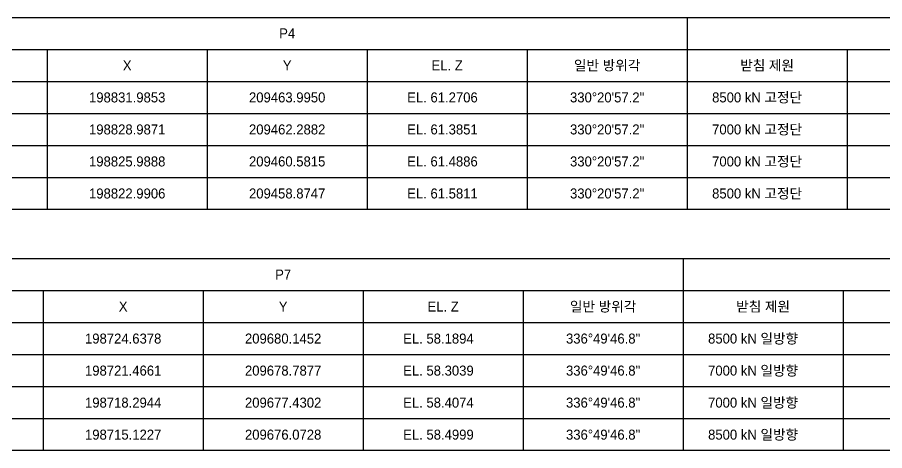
# Model space of a CAD drawing. Header units: feet. Extents: x 0 to 869311, y 0 to 616339.
# Drawn here: x 377113 to 637344, y 198788 to 328686 of the extents above; entities that cross this region are included whole.
import ezdxf
from ezdxf.enums import TextEntityAlignment as Align

# ---------------------------------------------------------------- set-up
doc = ezdxf.new("R2010")
doc.units = ezdxf.units.FT
doc.header["$LTSCALE"] = 5500
doc.header["$MEASUREMENT"] = 0
for name, color, linetype in [('CS-TABL-LIN1', 4, 'CONTINUOUS'), ('CS-TABL-LIN2', 1, 'CONTINUOUS'), ('CS-TABL-TEX2', 3, 'CONTINUOUS')]:
    doc.layers.add(name, color=color, linetype=linetype)
doc.styles.add('A_STANDARD', font='')
doc.styles.get('A_STANDARD').set_extended_font_data('Dotum')

msp = doc.modelspace()

# ---------------------------------------------------------------- linework, layer by layer
at = {"layer": 'CS-TABL-LIN1'}
for points in [[(88475, 328686), (818075, 328686), (818075, 271086), (88475, 271086)], [(87267, 256388), (816867, 256388), (816867, 198788), (87267, 198788)]]:
    msp.add_lwpolyline(points, close=True, dxfattribs=at)
at = {"layer": 'CS-TABL-LIN2'}
for p, q in [((578075, 328686), (578075, 271086)), ((104075, 319086), (818075, 319086)), ((386075, 319086), (386075, 271086)), ((434075, 319086), (434075, 271086)), ((482075, 319086), (482075, 271086)), ((530075, 319086), (530075, 271086)), ((626075, 319086), (626075, 271086)), ((88475, 309486), (818075, 309486)), ((88475, 299886), (818075, 299886)), ((88475, 290286), (818075, 290286)), ((88475, 280686), (818075, 280686)), ((576867, 256388), (576867, 198788)), ((102867, 246788), (816867, 246788)), ((384867, 246788), (384867, 198788)), ((432867, 246788), (432867, 198788)), ((480867, 246788), (480867, 198788)), ((528867, 246788), (528867, 198788)), ((624867, 246788), (624867, 198788)), ((87267, 237188), (816867, 237188)), ((87267, 227588), (816867, 227588)), ((87267, 217988), (816867, 217988)), ((87267, 208388), (816867, 208388))]:
    msp.add_line(p, q, dxfattribs=at)

# ---------------------------------------------------------------- texts
at = {"layer": 'CS-TABL-TEX2', "style": 'A_STANDARD'}
for s, p in [('P4', (458075, 323886)), ('X', (410075, 314286)), ('Y', (458075, 314286)), ('EL. Z', (506075, 314286)), ('일반 방위각', (554075, 314286)), ('받침 제원', (602075, 314286)), ('198831.9853', (410075, 304686)), ('209463.9950', (458075, 304686)), ('330%%d20\'57.2"', (554075, 304686)), ('8500 kN 고정단', (599075, 304686)), ('7000 kN 고정단', (599075, 295086)), ('198828.9871', (410075, 295086)), ('209462.2882', (458075, 295086)), ('330%%d20\'57.2"', (554075, 295086)), ('198825.9888', (410075, 285486)), ('209460.5815', (458075, 285486)), ('330%%d20\'57.2"', (554075, 285486)), ('7000 kN 고정단', (599075, 285486)), ('198822.9906', (410075, 275886)), ('209458.8747', (458075, 275886)), ('330%%d20\'57.2"', (554075, 275886)), ('8500 kN 고정단', (599075, 275886)), ('P7', (456867, 251588)), ('X', (408867, 241988)), ('Y', (456867, 241988)), ('EL. Z', (504867, 241988)), ('일반 방위각', (552867, 241988)), ('받침 제원', (600867, 241988)), ('8500 kN 일방향', (597867, 232388)), ('198724.6378', (408867, 232388)), ('209680.1452', (456867, 232388)), ('336%%d49\'46.8"', (552867, 232388)), ('198721.4661', (408867, 222788)), ('209678.7877', (456867, 222788)), ('336%%d49\'46.8"', (552867, 222788)), ('7000 kN 일방향', (597867, 222788)), ('198718.2944', (408867, 213188)), ('209677.4302', (456867, 213188)), ('336%%d49\'46.8"', (552867, 213188)), ('7000 kN 일방향', (597867, 213188)), ('198715.1227', (408867, 203588)), ('209676.0728', (456867, 203588)), ('336%%d49\'46.8"', (552867, 203588)), ('8500 kN 일방향', (597867, 203588))]:
    msp.add_text(s, height=3000, dxfattribs=at).set_placement(p, align=Align.MIDDLE_CENTER)
at = {"layer": 'CS-TABL-TEX2', "linetype": 'ByBlock', "style": 'A_STANDARD'}
for s, p in [('EL. 61.2706', (494087, 303186)), ('EL. 61.3851', (494087, 293586)), ('EL. 61.4886', (494087, 283986)), ('EL. 61.5811', (494087, 274386)), ('EL. 58.1894', (492879, 230888)), ('EL. 58.3039', (492879, 221288)), ('EL. 58.4074', (492879, 211688)), ('EL. 58.4999', (492879, 202088))]:
    msp.add_text(s, height=3000, dxfattribs=at).set_placement(p)

doc.saveas('drawing.dxf')
